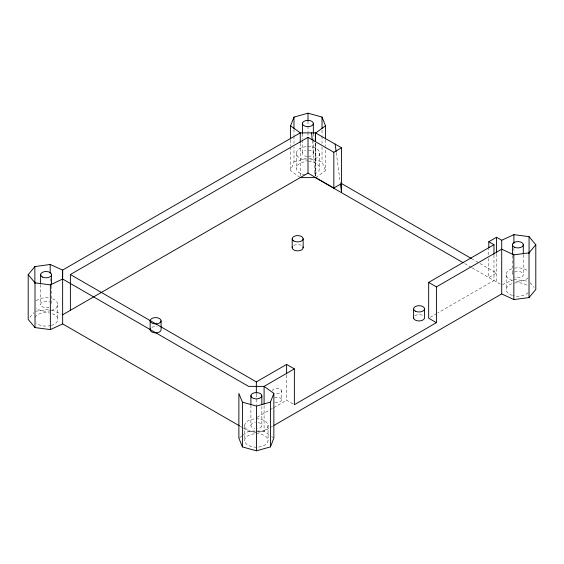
<?xml version="1.0" encoding="UTF-8"?>
<svg xmlns="http://www.w3.org/2000/svg" width="564" height="564" viewBox="0 0 564 564"><rect width="100%" height="100%" fill="white"/><g stroke="black" fill="none" stroke-linecap="round" stroke-linejoin="round"><path stroke-width="0.42" stroke-dasharray="2.82 2.11" d="M274.929 402.146A4.568 2.637 0 0 0 281.57 399.664L281.57 390.718M292.956 403.873L286.618 400.214L286.618 374.898M488.798 258.319L488.798 277.516L496.546 273.046L472.237 259.01M488.798 254.822L488.798 248.717M493.965 255.189L493.965 280.498L437.784 312.935M315.452 143.418L315.375 175.876L315.368 143.418M300.252 143.404L300.252 177.611L290.573 170.554L293.985 161.826L293.985 146.915M29.871 317.363L33.762 312.653M239.566 437.699L242.323 435.683M243.013 435.175L248.527 431.15L264.093 431.107L269.423 428.034M315.819 177.604L325.513 170.568L325.513 146.887M257.099 417.254L269.211 410.261M269.966 409.824L272.997 408.075M273.751 407.638L286.618 400.214M430.191 317.32L437.022 313.38M270.184 427.597L272.468 426.271M502.475 284.623L512.373 280.082M293.985 161.826L306.351 158.378M35.722 311.194L49.343 309.319M268.972 434.611L264.093 431.107L248.597 431.107L243.26 428.034M513.903 279.384L528.228 281.288M308.825 158.146L322.03 161.812L325.513 170.568M51.747 309.904L61.081 314.099M464.644 263.571L471.476 267.519M472.237 267.956L500.24 284.122M240.215 426.271L242.499 427.59M271.763 436.614L273.152 437.615M530.188 282.747L534.115 287.478M336.278 152.71L340.311 183.004M312.259 140.781L315.22 175.876M523.307 254.928L523.307 274.231M513.903 247.807L513.903 253.067M512.415 255.619L512.415 274.915A5.478 3.165 0 0 1 512.845 273.3M506.176 274.774L506.176 289.684M496.546 253.842L496.546 281.993M325.513 139.865L325.513 146.005M322.03 130.228L322.03 135.494M322.03 136.368L322.03 143.39M322.03 146.894L322.03 161.812M319.703 153.281L319.703 168.192M315.819 143.397L315.819 175.848M313.344 133.52L313.344 138.786M313.344 139.66L313.344 153.697M308 121.077L308 131.602M308 132.484L308 136.869M302.459 133.675L302.459 138.941M302.459 139.816L302.459 152.978M296.333 153.45L296.333 168.361M293.985 129.368L293.985 135.508M293.985 136.389L293.985 143.404M290.573 139.851L290.573 145.991M290.573 146.873L290.573 170.554M268.062 425.383L268.062 440.294M264.093 405.671L264.093 431.107M261.851 406.383L261.851 425.679A5.478 3.165 0 0 1 257.579 428.633M256.345 394.123L256.345 404.599M250.902 405.241L250.902 425.418A5.478 3.165 0 0 0 254.745 428.569M244.698 425.714L244.698 440.625M57.761 304.835L57.761 319.746M51.55 285.849L51.55 304.271A5.478 3.165 0 0 1 51.458 305.096M50.196 278.503L50.196 283.762M40.615 284.517L40.615 304.694M256.098 433.716A11.689 6.747 0 0 1 266.758 443.565A11.689 6.747 0 0 1 246.679 444.221A11.689 6.747 0 0 1 255.337 433.737M256.098 418.805A11.689 6.747 0 0 1 268.048 425.164A11.689 6.747 0 0 1 257.424 432.271M256.662 432.292A11.689 6.747 0 0 1 244.713 425.933A11.689 6.747 0 0 1 255.337 418.826M52.445 313.732A11.689 6.747 0 0 1 51.395 325.407M50.704 325.59A11.689 6.747 0 0 1 36.174 322.968M34.968 317.306A11.689 6.747 0 0 1 49.695 312.971M528.151 292.688A11.689 6.747 0 0 1 513 295.621M512.316 295.423A11.689 6.747 0 0 1 506.204 289.022A11.689 6.747 0 0 1 513.783 283.163M514.509 283.022A11.689 6.747 0 0 1 527.805 285.941M308.635 161.537A11.689 6.747 0 0 1 319.527 167.092A11.689 6.747 0 0 1 312.625 174.48M305.131 174.812A11.689 6.747 0 0 1 296.347 167.917A11.689 6.747 0 0 1 306.351 161.593M514.622 272.024A5.478 3.165 0 0 1 521.982 272.49A5.478 3.165 0 0 1 521.82 276.762A5.478 3.165 0 0 1 514.431 277.037M308.529 150.193A5.478 3.165 0 0 1 313.38 153.288A5.478 3.165 0 0 1 308.705 156.468M307.274 156.482A5.478 3.165 0 0 1 302.48 153.803A5.478 3.165 0 0 1 305.723 150.433M49.131 307.112A5.478 3.165 0 0 1 41.814 306.463A5.478 3.165 0 0 1 42.293 302.198A5.478 3.165 0 0 1 49.695 302.1M258.016 422.528A5.478 3.165 0 0 1 261.851 425.679M250.902 425.418A5.478 3.165 0 0 1 255.182 422.464M528.151 277.777A11.689 6.747 0 0 1 515.172 281.14M512.316 280.512A11.689 6.747 0 0 1 506.204 274.111A11.689 6.747 0 0 1 513.783 268.245M514.509 268.111A11.689 6.747 0 0 1 527.805 271.03M307.873 146.619A11.689 6.747 0 0 1 318.456 156.404A11.689 6.747 0 0 1 298.525 157.3A11.689 6.747 0 0 1 306.351 146.682M52.445 298.821A11.689 6.747 0 0 1 51.395 310.489M50.704 310.679A11.689 6.747 0 0 1 36.174 308.057M36.279 300.809A11.689 6.747 0 0 1 49.695 298.06M272.447 390.986A4.568 2.637 0 0 1 277.573 388.236A4.568 2.637 0 0 1 281.373 391.62A4.568 2.637 0 0 1 274.929 393.193M274.527 397.585A4.568 2.637 0 0 1 281.57 399.664M151.857 327.409A5.478 3.165 0 0 1 157.187 326.683M414.836 315.769A5.478 3.165 0 0 1 423.529 315.946M293.795 245.46A5.478 3.165 0 0 1 301.543 245.46"/><path stroke-width="0.85" d="M62.632 277.143L62.632 270.064L300.252 132.871L315.812 132.871L325.513 125.835L322.03 117.072L308 113.181L293.985 117.093L290.573 125.821L290.573 138.977M150.137 329.623L150.137 320.676M161.093 320.853A5.478 3.165 0 0 1 152.738 323.454A5.478 3.165 0 0 1 153.013 317.983A5.478 3.165 0 0 1 161.093 320.853L161.093 329.799A5.478 3.165 0 0 1 154.748 332.83A5.478 3.165 0 0 1 150.369 328.805M286.618 374.024L286.618 364.422L256.345 381.899L70.38 274.534L70.38 310.327M292.194 247.695L292.194 238.748M303.15 247.695L303.15 238.748M62.632 314.797L308 173.134L308 137.348L333.832 152.259L341.58 147.789L315.48 132.892L315.459 141.663M308 173.134L333.832 188.052L333.832 152.259M413.609 318.082L413.609 309.135M424.516 308.536L424.516 317.483A5.478 3.165 0 0 1 418.869 320.944A5.478 3.165 0 0 1 413.659 317.257M493.965 254.315L493.965 244.713L428.668 282.409L428.668 318.202L436.416 322.671L436.416 286.886L501.713 249.189L513.839 254.843L529.025 252.855L535.8 244.769L529.067 236.661L513.903 234.645L501.713 240.243L496.546 237.261L488.798 241.73L488.798 247.843M242.414 446.914L242.414 402.174L238.875 393.46L238.875 438.2L242.414 446.914L256.458 450.819L270.452 446.885L270.452 402.146L273.85 393.376L264.093 386.375L248.597 386.375L62.632 279.011L50.365 284.869L35.01 282.846L28.2 274.647L34.869 266.575L50.196 264.467L62.632 270.064L62.653 323.912L50.365 329.602L35.01 327.585L28.2 319.386L28.2 274.647M270.452 446.885L273.85 438.115L273.85 393.376M273.991 425.397L501.713 293.922L513.839 299.576L529.025 297.595L535.8 289.501L535.8 244.769M70.38 274.534L308 137.348M333.832 188.052L341.58 183.575L471.476 258.573M436.416 322.671L294.366 404.684L294.366 368.898L264.093 386.375L264.093 403.916M242.414 402.174L256.458 406.08L270.452 402.146M300.252 177.611L315.819 177.604M315.368 177.632L463.122 262.697M488.798 241.73L493.965 244.713M428.668 282.409L436.416 286.886M286.618 364.422L294.366 368.898M239.453 425.827L62.653 323.912M290.573 125.821L300.252 132.871L300.252 142.523M335.129 144.053L336.165 151.843M340.423 183.871L341.58 192.521L341.58 147.789M311.589 132.892L312.181 139.907M529.067 236.661L529.067 253.328M529.025 252.855L529.025 297.595M523.307 244.402L523.307 254.054M513.903 234.645L513.903 243.422M513.839 254.843L513.839 299.576M512.415 245.093L512.415 254.745M501.713 240.243L501.713 293.922M496.546 237.261L496.546 252.968M325.513 125.835L325.513 138.991M322.03 117.072L322.03 128.479M315.368 132.892L315.368 141.663M313.344 123.876A5.478 3.165 0 0 1 304.638 126.054A5.478 3.165 0 0 1 305.723 120.611A5.478 3.165 0 0 1 313.344 123.876L313.344 133.52M308 113.181L308 120.202M302.459 123.149L302.459 133.675M293.985 117.093L293.985 128.493M261.851 395.857A5.478 3.165 0 0 1 253.447 398.395A5.478 3.165 0 0 1 253.842 392.925A5.478 3.165 0 0 1 261.851 395.857L261.851 404.628M256.345 381.899L256.345 393.249M256.458 406.08L256.458 450.819M250.902 395.597L250.902 404.367M51.55 274.449L51.55 284.975M50.365 284.869L50.365 329.602M50.196 264.467L50.196 273.237M40.615 274.865L40.615 283.636M35.01 282.846L35.01 327.585M34.869 266.575L34.869 283.241M302.96 246.877A5.478 3.165 0 0 1 297.672 250.86A5.478 3.165 0 0 1 292.378 246.877M514.431 247.215A5.478 3.165 0 0 0 523.279 245.227A5.478 3.165 0 0 0 515.877 241.801A5.478 3.165 0 0 0 514.431 247.215M42.476 277.037A5.478 3.165 0 0 0 51.458 275.267A5.478 3.165 0 0 0 44.316 271.665A5.478 3.165 0 0 0 42.476 277.037M293.795 240.983A5.478 3.165 0 0 0 302.96 239.566A5.478 3.165 0 0 0 296.255 235.696A5.478 3.165 0 0 0 293.795 240.983M415.576 311.272A5.478 3.165 0 0 0 424.466 309.361A5.478 3.165 0 0 0 417.149 305.871A5.478 3.165 0 0 0 415.576 311.272"/></g></svg>
